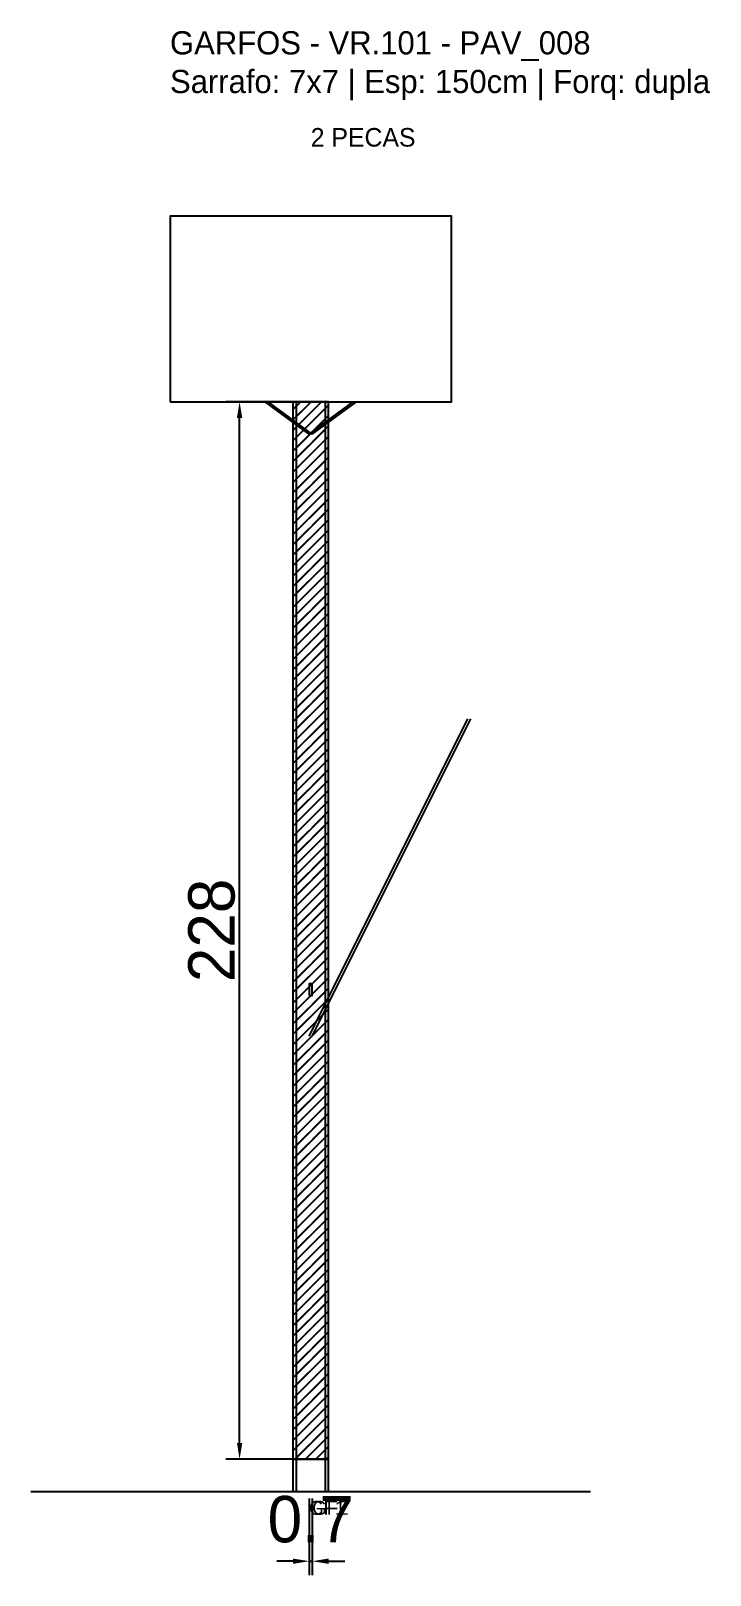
# Model space of a CAD drawing. Header units: metres. Extents: x -30 to 116, y -25 to 308.
import ezdxf

# ---------------------------------------------------------------- set-up
doc = ezdxf.new("R2010")
doc.units = ezdxf.units.M
for name, color, linetype in [('BARRA_ANCORAGEM', 1, 'Continuous'), ('COTA', 241, 'Continuous'), ('GARFOS OK', 3, 'Continuous'), ('NOME DA VIGA', 6, 'Continuous'), ('SARR_7x7', 40, 'Continuous'), ('TIRAS REESCORAMENTO', 252, 'Continuous'), ('VIGAS', 3, 'Continuous')]:
    doc.layers.add(name, color=color, linetype=linetype)
doc.dimstyles.new('EZ DXF', dxfattribs={"dimtxt": 10, "dimasz": 3.5, "dimexe": 3, "dimexo": 1.5, "dimgap": 1, "dimtad": 1, "dimdec": 1, "dimdsep": 46, "dimcen": 2.5, "dimazin": 3, "dimtfac": 1, "dimtmove": 0, "dimatfit": 3})

msp = doc.modelspace()

# ---------------------------------------------------------------- hatches: boundary and pattern name
at = {"layer": 'COTA'}
h = msp.add_hatch(dxfattribs=at)
h.set_pattern_fill('ANSI31', scale=0.5)
h.paths.add_polyline_path([(26.5, 0), (33.5, 0), (33.5, 228), (26.5, 228)])
h = msp.add_hatch(dxfattribs=at)
h.set_pattern_fill('ANSI31', scale=0.5)
h.paths.add_polyline_path([(27.18, 0), (34.18, 0), (34.18, 228), (27.18, 228)])

# ---------------------------------------------------------------- linework, layer by layer
at = {"layer": 'BARRA_ANCORAGEM'}
for p, q in [((30, 91.2), (64.2, 159.6)), ((30.68, 91.2), (64.88, 159.6))]:
    msp.add_line(p, q, dxfattribs=at)
at = {"layer": 'GARFOS OK'}
for p, q in [((30, 221), (20.5, 228)), ((20.5, 228), (39.5, 228)), ((30.68, 221), (21.18, 228)), ((21.18, 228), (40.18, 228)), ((30, 221), (39.5, 228)), ((30.68, 221), (40.18, 228))]:
    msp.add_line(p, q, dxfattribs=at)
at = {"layer": 'GARFOS OK', "linetype": 'CONTINUOUS'}
msp.add_line((-30, -7), (90.68, -7), dxfattribs=at)
at = {"layer": 'GARFOS OK'}
for points in [[(26.5, 0), (33.5, 0), (33.5, 228), (26.5, 228), (26.5, 0)], [(27.18, 0), (34.18, 0), (34.18, 228), (27.18, 228), (27.18, 0)]]:
    msp.add_lwpolyline(points, dxfattribs=at)
at = {"layer": 'SARR_7x7'}
for points in [[(26.5, -7), (33.5, -7), (33.5, 0), (26.5, 0), (26.5, -7)], [(27.18, -7), (34.18, -7), (34.18, 0), (27.18, 0), (27.18, -7)]]:
    msp.add_lwpolyline(points, dxfattribs=at)
at = {"layer": 'TIRAS REESCORAMENTO'}
msp.add_lwpolyline([(30, 100), (30.68, 100), (30.68, 102.5), (30, 102.5), (30, 100)], dxfattribs=at)
at = {"layer": 'VIGAS'}
msp.add_lwpolyline([(0, 228), (60.68, 228), (60.68, 268), (0, 268), (0, 228)], dxfattribs=at)

# ---------------------------------------------------------------- texts
at = {"layer": 'NOME DA VIGA'}
for s, height, p in [('2 PECAS', 4, (30.34, 283)), ('GF1', 3, (30, -12)), ('GF2', 3, (30.68, -12))]:
    msp.add_text(s, height=height, dxfattribs=at).set_placement(p)
at = {"layer": 'NOME DA VIGA', "insert": (0, 293), "char_height": 5, "attachment_point": 7}
msp.add_mtext('GARFOS - VR.101 - PAV_008\\PSarrafo: 7x7 | Esp: 150cm | Forq: dupla', dxfattribs=at)

# ---------------------------------------------------------------- dimensions: what is measured, and where the dimension line sits
at = {"layer": 'COTA'}
msp.add_linear_dim(base=(15, 0), p1=(30, 0), p2=(30, 228), angle=90, dimstyle='EZ DXF', dxfattribs=at).render()
msp.add_linear_dim(base=(30, -22), p1=(30, -7), p2=(30.68, -7), dimstyle='EZ DXF', dxfattribs=at).render()

doc.saveas('drawing.dxf')
